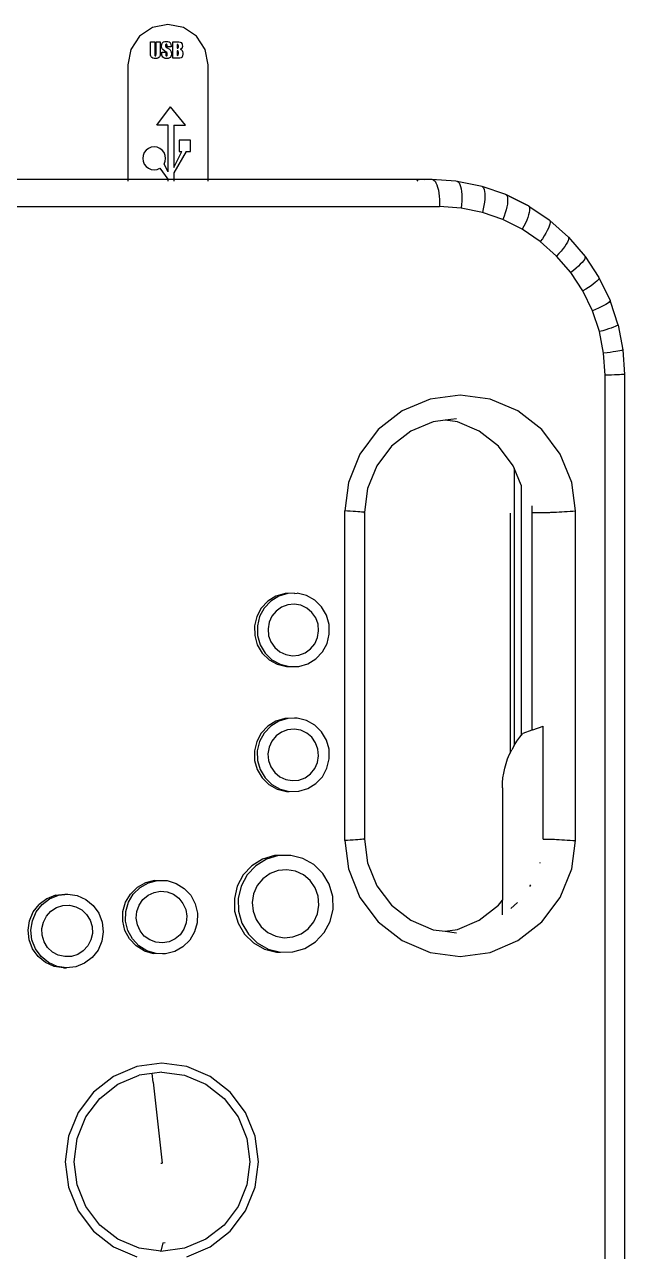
# Model space of a CAD drawing. Extents: x 2733443 to 3206532, y -1516114 to -1264405.
# Drawn here: x 2991522.4 to 2991668.1, y -1490344.7 to -1490046.7 of the extents above; entities that cross this region are included whole.
import ezdxf

# ---------------------------------------------------------------- set-up
doc = ezdxf.new("R2010")
doc.units = 0
doc.header["$MEASUREMENT"] = 0
doc.linetypes.add('1', pattern=[0, 0, 0])
doc.layers.get('0').update_dxf_attribs({"color": 250, "linetype": '1'})
doc.layers.add('furniture', color=33, linetype='Continuous')

# ---------------------------------------------------------------- blocks, each defined once
blk = doc.blocks.new('EQUIPMENT')
at = {"layer": 'furniture'}
for p, q in [((-40035.91, 12116.71), (-40039.65, 12115.96)), ((-40032.18, 12115.96), (-40035.91, 12116.71)), ((-40042.82, 12113.85), (-40044.94, 12110.68)), ((-40039.65, 12115.96), (-40042.82, 12113.85)), ((-40029.01, 12113.85), (-40032.18, 12115.96)), ((-40026.89, 12110.68), (-40029.01, 12113.85)), ((-40044.94, 12110.68), (-40045.68, 12106.94)), ((-40040.16, 12110.16), (-40040.16, 12112.53)), ((-40040.16, 12112.53), (-40039.12, 12112.53)), ((-40040.14, 12109.27), (-40040.16, 12110.16)), ((-40039.12, 12112.53), (-40039.12, 12109.53)), ((-40038.82, 12109.58), (-40038.82, 12112.53)), ((-40038.82, 12112.53), (-40037.78, 12112.53)), ((-40037.78, 12112.53), (-40037.78, 12109.85)), ((-40037.47, 12111.49), (-40037.44, 12111.88)), ((-40037.45, 12111.2), (-40037.47, 12111.49)), ((-40037.38, 12110.96), (-40037.45, 12111.2)), ((-40037.44, 12111.88), (-40037.35, 12112.16)), ((-40037.29, 12110.78), (-40037.38, 12110.96)), ((-40037.35, 12112.16), (-40037.2, 12112.35)), ((-40037.18, 12110.64), (-40037.29, 12110.78)), ((-40037.2, 12112.35), (-40036.97, 12112.49)), ((-40036.66, 12110.27), (-40037.18, 12110.64)), ((-40036.97, 12112.49), (-40036.68, 12112.58)), ((-40036.68, 12112.58), (-40036.34, 12112.61)), ((-40036.17, 12109.9), (-40036.66, 12110.27)), ((-40036.48, 12111.76), (-40036.49, 12111.62)), ((-40036.49, 12111.62), (-40036.48, 12111.45)), ((-40036.45, 12111.86), (-40036.48, 12111.76)), ((-40036.48, 12111.45), (-40036.44, 12111.32)), ((-40036.39, 12111.91), (-40036.45, 12111.86)), ((-40036.44, 12111.32), (-40036.34, 12111.21)), ((-40036.3, 12111.93), (-40036.39, 12111.91)), ((-40036.34, 12112.61), (-40035.96, 12112.58)), ((-40036.34, 12111.21), (-40036.15, 12111.08)), ((-40036.23, 12111.92), (-40036.3, 12111.93)), ((-40036.18, 12111.88), (-40036.23, 12111.92)), ((-40036.14, 12111.61), (-40036.18, 12111.88)), ((-40036.15, 12111.08), (-40035.58, 12110.7)), ((-40036.14, 12111.32), (-40036.14, 12111.61)), ((-40035.18, 12111.32), (-40036.14, 12111.32)), ((-40035.96, 12112.58), (-40035.65, 12112.48)), ((-40035.65, 12112.48), (-40035.41, 12112.33)), ((-40035.58, 12110.7), (-40035.39, 12110.54)), ((-40035.41, 12112.33), (-40035.27, 12112.15)), ((-40035.39, 12110.54), (-40035.27, 12110.4)), ((-40035.27, 12112.15), (-40035.2, 12111.88)), ((-40035.27, 12110.4), (-40035.19, 12110.25)), ((-40035.2, 12111.88), (-40035.18, 12111.47)), ((-40035.19, 12110.25), (-40035.14, 12110.06)), ((-40035.18, 12111.47), (-40035.18, 12111.32)), ((-40034.76, 12112.53), (-40033.73, 12112.53)), ((-40034.76, 12108.53), (-40034.76, 12112.53)), ((-40033.73, 12112.53), (-40033.29, 12112.51)), ((-40033.72, 12111.84), (-40033.72, 12110.95)), ((-40033.51, 12111.82), (-40033.72, 12111.84)), ((-40033.72, 12110.95), (-40033.62, 12110.95)), ((-40033.72, 12110.33), (-40033.72, 12109.21)), ((-40033.54, 12110.31), (-40033.72, 12110.33)), ((-40033.62, 12110.95), (-40033.49, 12110.97)), ((-40033.44, 12110.27), (-40033.54, 12110.31)), ((-40033.42, 12111.72), (-40033.51, 12111.82)), ((-40033.49, 12110.97), (-40033.43, 12111.03)), ((-40033.4, 12110.16), (-40033.44, 12110.27)), ((-40033.43, 12111.03), (-40033.39, 12111.18)), ((-40033.38, 12111.46), (-40033.42, 12111.72)), ((-40033.38, 12109.96), (-40033.4, 12110.16)), ((-40033.39, 12111.18), (-40033.38, 12111.46)), ((-40033.29, 12112.51), (-40032.98, 12112.45)), ((-40032.98, 12112.45), (-40032.75, 12112.33)), ((-40032.69, 12110.78), (-40032.96, 12110.69)), ((-40032.96, 12110.69), (-40032.66, 12110.58)), ((-40032.75, 12112.33), (-40032.57, 12112.14)), ((-40032.53, 12110.9), (-40032.69, 12110.78)), ((-40032.66, 12110.58), (-40032.47, 12110.42)), ((-40032.57, 12112.14), (-40032.5, 12112.01)), ((-40032.44, 12111.09), (-40032.53, 12110.9)), ((-40032.5, 12112.01), (-40032.46, 12111.83)), ((-40032.47, 12110.42), (-40032.37, 12110.18)), ((-40032.46, 12111.83), (-40032.42, 12111.39)), ((-40032.42, 12111.39), (-40032.44, 12111.09)), ((-40032.37, 12110.18), (-40032.34, 12109.84)), ((-40026.15, 12106.94), (-40026.89, 12110.68)), ((-40040.09, 12109.06), (-40040.14, 12109.27)), ((-40039.98, 12108.87), (-40040.09, 12109.06)), ((-40039.81, 12108.7), (-40039.98, 12108.87)), ((-40039.57, 12108.56), (-40039.81, 12108.7)), ((-40039.27, 12108.47), (-40039.57, 12108.56)), ((-40038.93, 12108.44), (-40039.27, 12108.47)), ((-40039.12, 12109.53), (-40039.09, 12109.19)), ((-40039.09, 12109.19), (-40039.05, 12109.14)), ((-40039.05, 12109.14), (-40038.98, 12109.12)), ((-40038.98, 12109.12), (-40038.9, 12109.14)), ((-40038.63, 12108.47), (-40038.93, 12108.44)), ((-40038.9, 12109.14), (-40038.85, 12109.2)), ((-40038.85, 12109.2), (-40038.82, 12109.58)), ((-40038.37, 12108.54), (-40038.63, 12108.47)), ((-40038.16, 12108.67), (-40038.37, 12108.54)), ((-40037.99, 12108.84), (-40038.16, 12108.67)), ((-40037.87, 12109.03), (-40037.99, 12108.84)), ((-40037.81, 12109.21), (-40037.87, 12109.03)), ((-40037.78, 12109.85), (-40037.81, 12109.21)), ((-40037.43, 12109.7), (-40037.43, 12109.96)), ((-40037.43, 12109.96), (-40036.47, 12109.96)), ((-40037.41, 12109.3), (-40037.43, 12109.7)), ((-40037.34, 12109), (-40037.41, 12109.3)), ((-40037.2, 12108.78), (-40037.34, 12109)), ((-40036.96, 12108.6), (-40037.2, 12108.78)), ((-40036.63, 12108.48), (-40036.96, 12108.6)), ((-40036.24, 12108.44), (-40036.63, 12108.48)), ((-40036.47, 12109.96), (-40036.47, 12109.47)), ((-40036.47, 12109.47), (-40036.46, 12109.29)), ((-40036.46, 12109.29), (-40036.43, 12109.18)), ((-40036.43, 12109.18), (-40036.37, 12109.13)), ((-40036.37, 12109.13), (-40036.28, 12109.12)), ((-40036.28, 12109.12), (-40036.19, 12109.14)), ((-40035.89, 12108.48), (-40036.24, 12108.44)), ((-40036.19, 12109.14), (-40036.13, 12109.2)), ((-40036.1, 12109.73), (-40036.17, 12109.9)), ((-40036.13, 12109.2), (-40036.09, 12109.3)), ((-40036.08, 12109.44), (-40036.1, 12109.73)), ((-40036.09, 12109.3), (-40036.08, 12109.44)), ((-40035.58, 12108.58), (-40035.89, 12108.48)), ((-40035.34, 12108.73), (-40035.58, 12108.58)), ((-40035.19, 12108.92), (-40035.34, 12108.73)), ((-40035.12, 12109.18), (-40035.19, 12108.92)), ((-40035.14, 12110.06), (-40035.09, 12109.55)), ((-40035.09, 12109.55), (-40035.12, 12109.18)), ((-40033.56, 12108.53), (-40034.76, 12108.53)), ((-40033.72, 12109.21), (-40033.54, 12109.23)), ((-40033.04, 12108.54), (-40033.56, 12108.53)), ((-40033.54, 12109.23), (-40033.44, 12109.28)), ((-40033.44, 12109.28), (-40033.4, 12109.39)), ((-40033.4, 12109.39), (-40033.38, 12109.58)), ((-40033.38, 12109.58), (-40033.38, 12109.96)), ((-40032.73, 12108.6), (-40033.04, 12108.54)), ((-40032.56, 12108.7), (-40032.73, 12108.6)), ((-40032.44, 12108.86), (-40032.56, 12108.7)), ((-40032.37, 12109.11), (-40032.44, 12108.86)), ((-40032.34, 12109.47), (-40032.37, 12109.11)), ((-40032.34, 12109.84), (-40032.34, 12109.47)), ((-40045.68, 12106.94), (-40045.68, 12079.15)), ((-40026.15, 12079.15), (-40026.15, 12106.94)), ((-40038.64, 12092.23), (-40035.33, 12096.69)), ((-40031.7, 12092.23), (-40035.33, 12096.69)), ((-40035.86, 12092.23), (-40038.64, 12092.23)), ((-40035.86, 12080.93), (-40035.86, 12092.23)), ((-40034.47, 12092.23), (-40031.7, 12092.23)), ((-40034.47, 12092.23), (-40034.47, 12081.96)), ((-40040.66, 12086.62), (-40041.23, 12086.18)), ((-40039.99, 12086.9), (-40040.66, 12086.62)), ((-40039.27, 12086.99), (-40039.99, 12086.9)), ((-40038.55, 12086.9), (-40039.27, 12086.99)), ((-40037.88, 12086.62), (-40038.55, 12086.9)), ((-40037.31, 12086.18), (-40037.88, 12086.62)), ((-40030.42, 12088.62), (-40033.2, 12088.62)), ((-40033.2, 12088.62), (-40033.2, 12085.84)), ((-40030.42, 12085.84), (-40030.42, 12088.62)), ((-40041.95, 12084.93), (-40042.04, 12084.21)), ((-40042.04, 12084.21), (-40041.95, 12083.5)), ((-40041.67, 12085.6), (-40041.95, 12084.93)), ((-40041.95, 12083.5), (-40041.67, 12082.83)), ((-40041.23, 12086.18), (-40041.67, 12085.6)), ((-40036.86, 12085.6), (-40037.31, 12086.18)), ((-40036.59, 12084.93), (-40036.86, 12085.6)), ((-40036.86, 12082.83), (-40036.59, 12083.5)), ((-40036.49, 12084.21), (-40036.59, 12084.93)), ((-40036.59, 12083.5), (-40036.49, 12084.21)), ((-40031.5, 12085.84), (-40034.47, 12080.69)), ((-40034.47, 12081.96), (-40032.57, 12085.84)), ((-40033.2, 12085.84), (-40032.57, 12085.84)), ((-40031.5, 12085.84), (-40030.42, 12085.84)), ((-40041.67, 12082.83), (-40041.23, 12082.25)), ((-40041.23, 12082.25), (-40040.66, 12081.81)), ((-40040.66, 12081.81), (-40039.99, 12081.53)), ((-40039.99, 12081.53), (-40039.27, 12081.44)), ((-40039.27, 12081.44), (-40038.55, 12081.53)), ((-40038.55, 12081.53), (-40037.88, 12081.81)), ((-40037.88, 12081.81), (-40035.91, 12079.17)), ((-40035.86, 12080.93), (-40036.86, 12082.83)), ((-40034.47, 12080.69), (-40034.47, 12079.17)), ((-40150.45, 12079.17), (-40066.1, 12079.15)), ((-40066.1, 12079.15), (-40063.46, 12079.17)), ((-40063.46, 12079.17), (-40045.68, 12079.15)), ((-40045.68, 12079.15), (-40035.91, 12079.17)), ((-40045.68, 12079.15), (-40045.68, 12079.1)), ((-40045.68, 12078.92), (-40045.68, 12078.63)), ((-40035.91, 12079.17), (-40035.86, 12079.1)), ((-40035.91, 12079.17), (-40034.47, 12079.17)), ((-40035.86, 12078.63), (-40035.86, 12078.92)), ((-40034.47, 12079.17), (-40034.47, 12079.1)), ((-40034.47, 12079.17), (-40026.15, 12079.15)), ((-40034.47, 12078.92), (-40034.47, 12078.63)), ((-40026.15, 12079.15), (-39974.52, 12079.15)), ((-40026.15, 12079.1), (-40026.15, 12079.15)), ((-40026.15, 12078.63), (-40026.15, 12078.92)), ((-39975.45, 12078.63), (-39975.21, 12078.87)), ((-39975.21, 12078.87), (-39975.13, 12078.92)), ((-39974.77, 12079.1), (-39974.52, 12079.15)), ((-39974.52, 12079.15), (-39971.88, 12079.17)), ((-39974.52, 12079.15), (-39973.72, 12079.1)), ((-39971.88, 12079.17), (-39971.6, 12079.1)), ((-39971.88, 12079.17), (-39965.99, 12078.77)), ((-39971.6, 12079.1), (-39971.33, 12078.92)), ((-39971.33, 12078.92), (-39971.08, 12078.63)), ((-39971.08, 12078.63), (-39970.84, 12078.24)), ((-39970.84, 12078.24), (-39970.63, 12077.75)), ((-39970.63, 12077.75), (-39970.44, 12077.17)), ((-39965.99, 12078.77), (-39965.72, 12078.7)), ((-39965.72, 12078.7), (-39965.47, 12078.52)), ((-39965.72, 12078.7), (-39960, 12077.56)), ((-39965.47, 12078.52), (-39965.24, 12078.24)), ((-39965.24, 12078.24), (-39965.04, 12077.85)), ((-39965.04, 12077.85), (-39964.88, 12077.36)), ((-39964.88, 12077.36), (-39964.74, 12076.79)), ((-39960, 12077.56), (-39959.73, 12077.49)), ((-39959.73, 12077.49), (-39959.51, 12077.31)), ((-39959.73, 12077.49), (-39953.95, 12075.49)), ((-39970.44, 12077.17), (-39970.27, 12076.52)), ((-39970.27, 12076.52), (-39970.14, 12075.79)), ((-39970.14, 12075.79), (-39970.05, 12075.02)), ((-39970.05, 12075.02), (-39969.98, 12074.2)), ((-39964.74, 12076.79), (-39964.64, 12076.14)), ((-39964.64, 12076.14), (-39964.58, 12075.42)), ((-39964.58, 12075.42), (-39964.56, 12074.65)), ((-39964.56, 12074.65), (-39964.57, 12073.83)), ((-39959.51, 12077.31), (-39959.32, 12077.04)), ((-39959.32, 12077.04), (-39959.17, 12076.66)), ((-39959.17, 12076.66), (-39959.06, 12076.18)), ((-39959.06, 12076.18), (-39959, 12075.63)), ((-39958.98, 12074.99), (-39959.01, 12074.29)), ((-39959, 12075.63), (-39958.98, 12074.99)), ((-39953.95, 12075.49), (-39953.75, 12075.32)), ((-39953.95, 12075.49), (-39948.48, 12072.74)), ((-39953.75, 12075.32), (-39953.59, 12075.05)), ((-39953.75, 12075.32), (-39948.72, 12072.8)), ((-39953.59, 12075.05), (-39953.49, 12074.69)), ((-39953.49, 12074.69), (-39953.44, 12074.24)), ((-40287.29, 12072.48), (-39969.96, 12072.48)), ((-39969.98, 12074.2), (-39969.96, 12073.35)), ((-39969.96, 12073.35), (-39969.96, 12072.48)), ((-39964.72, 12072.13), (-39969.96, 12072.48)), ((-39964.63, 12072.99), (-39964.72, 12072.13)), ((-39959.57, 12071.09), (-39964.72, 12072.13)), ((-39964.57, 12073.83), (-39964.63, 12072.99)), ((-39959.37, 12071.92), (-39959.57, 12071.09)), ((-39959.21, 12072.75), (-39959.37, 12071.92)), ((-39959.09, 12073.54), (-39959.21, 12072.75)), ((-39959.01, 12074.29), (-39959.09, 12073.54)), ((-39953.8, 12071.71), (-39954.02, 12070.95)), ((-39953.63, 12072.43), (-39953.8, 12071.71)), ((-39953.51, 12073.1), (-39953.63, 12072.43)), ((-39953.45, 12073.71), (-39953.51, 12073.1)), ((-39953.44, 12074.24), (-39953.45, 12073.71)), ((-39948.72, 12072.8), (-39948.48, 12072.74)), ((-39948.48, 12072.74), (-39948.29, 12072.58)), ((-39948.29, 12072.58), (-39948.17, 12072.33)), ((-39948.29, 12072.58), (-39943.4, 12069.28)), ((-39948.12, 12071.56), (-39948.2, 12071.06)), ((-39948.17, 12072.33), (-39948.12, 12071.99)), ((-39948.12, 12071.99), (-39948.12, 12071.56)), ((-39954.59, 12069.36), (-39959.57, 12071.09)), ((-39954.29, 12070.16), (-39954.59, 12069.36)), ((-39949.88, 12066.99), (-39954.59, 12069.36)), ((-39954.02, 12070.95), (-39954.29, 12070.16)), ((-39949.11, 12068.48), (-39949.48, 12067.74)), ((-39948.8, 12069.19), (-39949.11, 12068.48)), ((-39948.54, 12069.87), (-39948.8, 12069.19)), ((-39948.34, 12070.5), (-39948.54, 12069.87)), ((-39948.2, 12071.06), (-39948.34, 12070.5)), ((-39943.4, 12069.28), (-39943.24, 12069.13)), ((-39943.24, 12069.13), (-39943.15, 12068.9)), ((-39943.24, 12069.13), (-39938.67, 12065.04)), ((-39943.13, 12068.59), (-39943.19, 12068.2)), ((-39943.15, 12068.9), (-39943.13, 12068.59)), ((-39949.48, 12067.74), (-39949.88, 12066.99)), ((-39945.51, 12064.02), (-39949.88, 12066.99)), ((-39944.16, 12066.03), (-39944.56, 12065.38)), ((-39943.82, 12066.65), (-39944.16, 12066.03)), ((-39943.54, 12067.23), (-39943.82, 12066.65)), ((-39943.33, 12067.75), (-39943.54, 12067.23)), ((-39943.19, 12068.2), (-39943.33, 12067.75)), ((-39945.01, 12064.7), (-39945.51, 12064.02)), ((-39941.56, 12060.48), (-39945.51, 12064.02)), ((-39944.56, 12065.38), (-39945.01, 12064.7)), ((-39939.55, 12062.83), (-39939.96, 12062.28)), ((-39939.2, 12063.34), (-39939.55, 12062.83)), ((-39938.93, 12063.81), (-39939.2, 12063.34)), ((-39938.73, 12064.22), (-39938.93, 12063.81)), ((-39938.63, 12064.56), (-39938.73, 12064.22)), ((-39938.67, 12065.04), (-39938.6, 12064.84)), ((-39938.67, 12065.04), (-39934.66, 12060.38)), ((-39938.6, 12064.84), (-39938.63, 12064.56)), ((-39940.98, 12061.1), (-39941.56, 12060.48)), ((-39938.1, 12056.46), (-39941.56, 12060.48)), ((-39940.44, 12061.7), (-39940.98, 12061.1)), ((-39939.96, 12062.28), (-39940.44, 12061.7)), ((-39934.82, 12059.67), (-39935.06, 12059.32)), ((-39934.67, 12059.97), (-39934.82, 12059.67)), ((-39934.62, 12060.21), (-39934.67, 12059.97)), ((-39934.66, 12060.38), (-39934.62, 12060.21)), ((-39934.66, 12060.38), (-39931.28, 12055.23)), ((-39937.44, 12056.98), (-39938.1, 12056.46)), ((-39936.84, 12057.5), (-39937.44, 12056.98)), ((-39936.28, 12058), (-39936.84, 12057.5)), ((-39935.8, 12058.48), (-39936.28, 12058)), ((-39935.39, 12058.92), (-39935.8, 12058.48)), ((-39935.06, 12059.32), (-39935.39, 12058.92)), ((-39935.18, 12052), (-39938.1, 12056.46)), ((-39932.65, 12053.66), (-39933.18, 12053.27)), ((-39932.18, 12054.02), (-39932.65, 12053.66)), ((-39931.81, 12054.35), (-39932.18, 12054.02)), ((-39931.53, 12054.64), (-39931.81, 12054.35)), ((-39931.34, 12054.88), (-39931.53, 12054.64)), ((-39931.26, 12055.08), (-39931.34, 12054.88)), ((-39931.28, 12055.23), (-39931.26, 12055.08)), ((-39931.28, 12055.23), (-39928.59, 12049.66)), ((-39934.46, 12052.43), (-39935.18, 12052)), ((-39932.86, 12047.2), (-39935.18, 12052)), ((-39933.79, 12052.86), (-39934.46, 12052.43)), ((-39933.18, 12053.27), (-39933.79, 12052.86)), ((-39931.37, 12047.85), (-39932.09, 12047.53)), ((-39930.72, 12048.17), (-39931.37, 12047.85)), ((-39930.13, 12048.47), (-39930.72, 12048.17)), ((-39929.63, 12048.74), (-39930.13, 12048.47)), ((-39929.22, 12048.99), (-39929.63, 12048.74)), ((-39928.91, 12049.22), (-39929.22, 12048.99)), ((-39928.69, 12049.4), (-39928.91, 12049.22)), ((-39928.59, 12049.55), (-39928.69, 12049.4)), ((-39928.66, 12049.71), (-39928.59, 12049.66)), ((-39928.59, 12049.66), (-39928.59, 12049.55)), ((-39928.59, 12049.55), (-39926.68, 12043.81)), ((-39932.09, 12047.53), (-39932.86, 12047.2)), ((-39931.17, 12042.12), (-39932.86, 12047.2)), ((-39930.37, 12042.35), (-39931.17, 12042.12)), ((-39930.14, 12036.87), (-39931.17, 12042.12)), ((-39929.61, 12042.57), (-39930.37, 12042.35)), ((-39928.92, 12042.78), (-39929.61, 12042.57)), ((-39928.31, 12042.98), (-39928.92, 12042.78)), ((-39927.78, 12043.17), (-39928.31, 12042.98)), ((-39927.34, 12043.34), (-39927.78, 12043.17)), ((-39927, 12043.49), (-39927.34, 12043.34)), ((-39926.77, 12043.61), (-39927, 12043.49)), ((-39926.64, 12043.72), (-39926.77, 12043.61)), ((-39926.68, 12043.81), (-39926.63, 12043.79)), ((-39926.63, 12043.79), (-39926.64, 12043.72)), ((-39926.64, 12043.72), (-39925.45, 12037.71)), ((-39929.32, 12036.98), (-39930.14, 12036.87)), ((-39929.8, 12031.52), (-39930.14, 12036.87)), ((-39928.55, 12037.09), (-39929.32, 12036.98)), ((-39927.83, 12037.2), (-39928.55, 12037.09)), ((-39927.2, 12037.3), (-39927.83, 12037.2)), ((-39926.65, 12037.39), (-39927.2, 12037.3)), ((-39926.19, 12037.48), (-39926.65, 12037.39)), ((-39925.84, 12037.56), (-39926.19, 12037.48)), ((-39925.6, 12037.62), (-39925.84, 12037.56)), ((-39925.47, 12037.67), (-39925.6, 12037.62)), ((-39925.45, 12037.71), (-39925.47, 12037.67)), ((-39925.47, 12037.67), (-39925.08, 12031.72)), ((-39928.97, 12031.55), (-39929.8, 12031.52)), ((-39929.8, 11667.79), (-39929.8, 12031.52)), ((-39928.19, 12031.58), (-39928.97, 12031.55)), ((-39927.48, 12031.6), (-39928.19, 12031.58)), ((-39926.83, 12031.63), (-39927.48, 12031.6)), ((-39926.28, 12031.65), (-39926.83, 12031.63)), ((-39925.82, 12031.67), (-39926.28, 12031.65)), ((-39925.46, 12031.69), (-39925.82, 12031.67)), ((-39925.22, 12031.71), (-39925.46, 12031.69)), ((-39925.08, 12031.72), (-39925.22, 12031.71)), ((-39925.08, 12031.72), (-39925.08, 11667.59)), ((-39964.99, 12026.71), (-39972.26, 12025.73)), ((-39957.72, 12025.73), (-39964.99, 12026.71)), ((-39972.26, 12025.73), (-39979.03, 12022.87)), ((-39950.94, 12022.87), (-39957.72, 12025.73)), ((-39979.03, 12022.87), (-39984.85, 12018.32)), ((-39965.9, 12020.96), (-39968.64, 12020.59)), ((-39965.84, 12020.96), (-39965.9, 12020.96)), ((-39945.12, 12018.32), (-39950.94, 12022.87)), ((-39984.85, 12018.32), (-39989.32, 12012.38)), ((-39976.96, 12017.94), (-39981.62, 12014.29)), ((-39971.53, 12020.23), (-39976.96, 12017.94)), ((-39968.64, 12020.59), (-39971.53, 12020.23)), ((-39965.63, 12020.18), (-39968.64, 12020.59)), ((-39965.58, 12020.18), (-39965.63, 12020.18)), ((-39960.33, 12017.94), (-39965.58, 12020.18)), ((-39955.66, 12014.29), (-39960.33, 12017.94)), ((-39940.66, 12012.38), (-39945.12, 12018.32)), ((-39989.32, 12012.38), (-39992.12, 12005.47)), ((-39981.62, 12014.29), (-39985.2, 12009.54)), ((-39952.09, 12009.53), (-39955.66, 12014.29)), ((-39937.85, 12005.47), (-39940.66, 12012.38)), ((-39985.2, 12009.54), (-39987.45, 12004)), ((-39951.84, 12008.93), (-39952.09, 12009.53)), ((-39951.84, 12008.93), (-39951.87, 11941.62)), ((-39950.19, 12004.84), (-39951.84, 12008.93)), ((-39992.12, 12005.47), (-39993.01, 11998.6)), ((-39987.45, 12004), (-39988.22, 11998.24)), ((-39950.19, 12004.84), (-39950.19, 11944)), ((-39936.96, 11998.6), (-39937.85, 12005.47)), ((-39992.32, 11998.55), (-39993.01, 11998.6)), ((-39993.01, 11918.5), (-39993.01, 11998.6)), ((-39991.64, 11998.51), (-39992.32, 11998.55)), ((-39990.98, 11998.46), (-39991.64, 11998.51)), ((-39990.37, 11998.42), (-39990.98, 11998.46)), ((-39989.81, 11998.38), (-39990.37, 11998.42)), ((-39989.31, 11998.34), (-39989.81, 11998.38)), ((-39988.9, 11998.3), (-39989.31, 11998.34)), ((-39988.57, 11998.28), (-39988.9, 11998.3)), ((-39988.34, 11998.25), (-39988.57, 11998.28)), ((-39988.28, 11998.22), (-39988.34, 11998.25)), ((-39988.34, 11998.22), (-39988.28, 11998.22)), ((-39988.28, 11998.22), (-39988.22, 11998.24)), ((-39988.22, 11998.24), (-39988.19, 11986.33)), ((-39952.85, 11998.06), (-39952.85, 11939.75)), ((-39947.57, 11999.83), (-39947.57, 11945.29)), ((-39947.29, 11998.22), (-39943.4, 11998.22)), ((-39943.4, 11998.22), (-39943.22, 11998.23)), ((-39943.22, 11998.23), (-39942.93, 11998.24)), ((-39942.93, 11998.24), (-39942.55, 11998.25)), ((-39942.55, 11998.25), (-39942.09, 11998.28)), ((-39942.09, 11998.28), (-39941.56, 11998.3)), ((-39941.56, 11998.3), (-39940.96, 11998.34)), ((-39940.96, 11998.34), (-39940.32, 11998.38)), ((-39940.32, 11998.38), (-39939.65, 11998.42)), ((-39939.65, 11998.42), (-39938.96, 11998.46)), ((-39938.96, 11998.46), (-39938.27, 11998.51)), ((-39938.27, 11998.51), (-39937.6, 11998.55)), ((-39937.6, 11998.55), (-39936.96, 11998.6)), ((-39936.96, 11918.5), (-39936.96, 11998.6)), ((-39988.19, 11986.33), (-39988.22, 11918.86)), ((-40011.67, 11976.66), (-40013.25, 11974.97)), ((-40010.96, 11976.66), (-40012.55, 11974.97)), ((-40009.7, 11977.87), (-40011.67, 11976.66)), ((-40009, 11977.87), (-40010.96, 11976.66)), ((-40007.5, 11978.52), (-40009.7, 11977.87)), ((-40006.8, 11978.52), (-40009, 11977.87)), ((-40006.8, 11978.52), (-40007.5, 11978.52)), ((-40005.21, 11978.57), (-40006.8, 11978.52)), ((-40005.16, 11978.56), (-40005.21, 11978.57)), ((-40005.16, 11978.56), (-40004.51, 11978.57)), ((-40002.28, 11978.01), (-40004.51, 11978.57)), ((-40000.28, 11976.88), (-40002.28, 11978.01)), ((-39998.62, 11975.27), (-40000.28, 11976.88)), ((-40013.25, 11974.97), (-40014.36, 11972.92)), ((-40012.55, 11974.97), (-40013.66, 11972.92)), ((-40009.65, 11974.27), (-40010.68, 11973.01)), ((-40008.34, 11975.21), (-40009.65, 11974.27)), ((-40006.84, 11975.78), (-40008.34, 11975.21)), ((-40005.24, 11975.93), (-40006.84, 11975.78)), ((-40003.66, 11975.66), (-40005.24, 11975.93)), ((-40002.2, 11974.97), (-40003.66, 11975.66)), ((-40000.97, 11973.93), (-40002.2, 11974.97)), ((-40000.04, 11972.59), (-40000.97, 11973.93)), ((-39997.43, 11973.27), (-39998.62, 11975.27)), ((-39996.8, 11971.02), (-39997.43, 11973.27)), ((-40014.36, 11972.92), (-40014.91, 11970.65)), ((-40014.91, 11970.65), (-40014.86, 11968.32)), ((-40013.66, 11972.92), (-40014.2, 11970.65)), ((-40014.2, 11970.65), (-40014.16, 11968.32)), ((-40011.35, 11971.52), (-40011.62, 11969.91)), ((-40010.68, 11973.01), (-40011.35, 11971.52)), ((-39999.48, 11971.06), (-40000.04, 11972.59)), ((-39999.33, 11969.43), (-39999.48, 11971.06)), ((-39996.75, 11968.68), (-39996.8, 11971.02)), ((-40014.86, 11968.32), (-40014.22, 11966.07)), ((-40014.16, 11968.32), (-40013.52, 11966.07)), ((-40011.62, 11969.91), (-40011.47, 11968.28)), ((-40011.47, 11968.28), (-40010.91, 11966.75)), ((-40000.27, 11966.33), (-39999.6, 11967.82)), ((-39999.6, 11967.82), (-39999.33, 11969.43)), ((-39997.3, 11966.41), (-39996.75, 11968.68)), ((-40014.22, 11966.07), (-40013.03, 11964.07)), ((-40013.52, 11966.07), (-40012.33, 11964.07)), ((-40010.91, 11966.75), (-40009.98, 11965.41)), ((-40009.98, 11965.41), (-40008.75, 11964.36)), ((-40008.75, 11964.36), (-40007.29, 11963.68)), ((-40004.11, 11963.56), (-40002.61, 11964.13)), ((-40002.61, 11964.13), (-40001.3, 11965.07)), ((-40001.3, 11965.07), (-40000.27, 11966.33)), ((-39999.99, 11962.68), (-39998.4, 11964.37)), ((-39998.4, 11964.37), (-39997.3, 11966.41)), ((-40013.03, 11964.07), (-40011.38, 11962.45)), ((-40012.33, 11964.07), (-40010.68, 11962.45)), ((-40011.38, 11962.45), (-40009.37, 11961.33)), ((-40010.68, 11962.45), (-40008.67, 11961.33)), ((-40009.37, 11961.33), (-40007.14, 11960.77)), ((-40008.67, 11961.33), (-40006.44, 11960.77)), ((-40007.29, 11963.68), (-40005.71, 11963.41)), ((-40005.71, 11963.41), (-40004.11, 11963.56)), ((-40004.15, 11960.82), (-40001.95, 11961.47)), ((-40001.95, 11961.47), (-39999.99, 11962.68)), ((-40007.14, 11960.77), (-40006.44, 11960.77)), ((-40006.44, 11960.77), (-40004.15, 11960.82)), ((-40011.68, 11946.32), (-40013.27, 11944.64)), ((-40010.98, 11946.32), (-40012.57, 11944.64)), ((-40009.72, 11947.53), (-40011.68, 11946.32)), ((-40009.02, 11947.53), (-40010.98, 11946.32)), ((-40007.52, 11948.18), (-40009.72, 11947.53)), ((-40006.82, 11948.18), (-40009.02, 11947.53)), ((-40006.82, 11948.18), (-40007.52, 11948.18)), ((-40005.23, 11948.23), (-40006.82, 11948.18)), ((-40005.18, 11948.22), (-40005.23, 11948.23)), ((-40004.53, 11948.23), (-40005.18, 11948.22)), ((-40002.3, 11947.67), (-40004.53, 11948.23)), ((-40000.29, 11946.55), (-40002.3, 11947.67)), ((-39998.64, 11944.93), (-40000.29, 11946.55)), ((-39947.29, 11945.39), (-39944.78, 11946.27)), ((-39944.78, 11918.88), (-39944.78, 11946.27)), ((-40013.27, 11944.64), (-40014.38, 11942.59)), ((-40012.57, 11944.64), (-40013.67, 11942.59)), ((-40009.67, 11943.93), (-40010.7, 11942.67)), ((-40008.36, 11944.88), (-40009.67, 11943.93)), ((-40006.86, 11945.44), (-40008.36, 11944.88)), ((-40005.26, 11945.6), (-40006.86, 11945.44)), ((-40003.68, 11945.32), (-40005.26, 11945.6)), ((-40002.22, 11944.64), (-40003.68, 11945.32)), ((-40000.98, 11943.59), (-40002.22, 11944.64)), ((-40000.06, 11942.26), (-40000.98, 11943.59)), ((-39997.45, 11942.93), (-39998.64, 11944.93)), ((-39951.22, 11942.63), (-39950.51, 11943.6)), ((-39950.51, 11943.6), (-39950.19, 11944)), ((-39950.19, 11944), (-39949.75, 11944.53)), ((-39947.57, 11945.29), (-39949.75, 11944.53)), ((-39947.29, 11945.39), (-39947.57, 11945.29)), ((-40014.38, 11942.59), (-40014.92, 11940.32)), ((-40014.92, 11940.32), (-40014.88, 11937.98)), ((-40013.67, 11942.59), (-40014.22, 11940.32)), ((-40014.22, 11940.32), (-40014.17, 11937.98)), ((-40011.37, 11941.18), (-40011.64, 11939.57)), ((-40010.7, 11942.67), (-40011.37, 11941.18)), ((-39999.5, 11940.72), (-40000.06, 11942.26)), ((-39999.35, 11939.09), (-39999.5, 11940.72)), ((-39996.81, 11940.68), (-39997.45, 11942.93)), ((-39996.77, 11938.35), (-39996.81, 11940.68)), ((-39952.98, 11939.5), (-39952.46, 11940.58)), ((-39951.87, 11941.62), (-39952.46, 11940.58)), ((-39951.87, 11941.62), (-39951.22, 11942.63)), ((-40014.88, 11937.98), (-40014.24, 11935.74)), ((-40014.17, 11937.98), (-40013.53, 11935.74)), ((-40011.64, 11939.57), (-40011.49, 11937.94)), ((-40011.49, 11937.94), (-40010.93, 11936.41)), ((-40000.29, 11935.99), (-39999.62, 11937.48)), ((-39999.62, 11937.48), (-39999.35, 11939.09)), ((-39997.31, 11936.08), (-39996.77, 11938.35)), ((-39953.83, 11937.25), (-39953.44, 11938.39)), ((-39953.44, 11938.39), (-39952.98, 11939.5)), ((-40014.24, 11935.74), (-40013.05, 11933.74)), ((-40013.53, 11935.74), (-40012.35, 11933.74)), ((-40010.93, 11936.41), (-40010, 11935.07)), ((-40010, 11935.07), (-40008.77, 11934.03)), ((-40002.63, 11933.79), (-40001.32, 11934.73)), ((-40001.32, 11934.73), (-40000.29, 11935.99)), ((-39998.42, 11934.03), (-39997.31, 11936.08)), ((-39954.58, 11933.73), (-39954.4, 11934.92)), ((-39954.4, 11934.92), (-39954.15, 11936.09)), ((-39954.15, 11936.09), (-39953.83, 11937.25)), ((-40013.05, 11933.74), (-40011.4, 11932.12)), ((-40012.35, 11933.74), (-40010.69, 11932.12)), ((-40011.4, 11932.12), (-40009.39, 11930.99)), ((-40010.69, 11932.12), (-40008.69, 11930.99)), ((-40008.77, 11934.03), (-40007.31, 11933.34)), ((-40007.31, 11933.34), (-40005.73, 11933.07)), ((-40005.73, 11933.07), (-40004.13, 11933.22)), ((-40004.13, 11933.22), (-40002.63, 11933.79)), ((-40001.97, 11931.13), (-40000.01, 11932.34)), ((-40000.01, 11932.34), (-39998.42, 11934.03)), ((-39954.72, 11931.34), (-39954.68, 11932.54)), ((-39954.68, 11932.54), (-39954.58, 11933.73)), ((-40009.39, 11930.99), (-40007.16, 11930.43)), ((-40008.69, 11930.99), (-40006.46, 11930.43)), ((-40007.16, 11930.43), (-40006.46, 11930.43)), ((-40006.46, 11930.43), (-40004.17, 11930.48)), ((-40004.17, 11930.48), (-40001.97, 11931.13)), ((-39954.72, 11931.34), (-39954.72, 11904.06)), ((-39992.32, 11918.55), (-39993.01, 11918.5)), ((-39993.01, 11918.5), (-39992.12, 11911.62)), ((-39991.64, 11918.59), (-39992.32, 11918.55)), ((-39990.98, 11918.64), (-39991.64, 11918.59)), ((-39990.37, 11918.68), (-39990.98, 11918.64)), ((-39989.81, 11918.72), (-39990.37, 11918.68)), ((-39989.31, 11918.76), (-39989.81, 11918.72)), ((-39988.9, 11918.79), (-39989.31, 11918.76)), ((-39988.57, 11918.82), (-39988.9, 11918.79)), ((-39988.34, 11918.84), (-39988.57, 11918.82)), ((-39988.34, 11918.88), (-39988.28, 11918.88)), ((-39988.28, 11918.88), (-39988.34, 11918.84)), ((-39988.28, 11918.88), (-39988.22, 11918.86)), ((-39988.22, 11918.86), (-39987.45, 11913.1)), ((-39944.78, 11918.88), (-39943.4, 11918.88)), ((-39943.4, 11918.88), (-39943.22, 11918.87)), ((-39943.22, 11918.87), (-39942.93, 11918.86)), ((-39942.93, 11918.86), (-39942.55, 11918.84)), ((-39942.55, 11918.84), (-39942.09, 11918.82)), ((-39942.09, 11918.82), (-39941.56, 11918.79)), ((-39941.56, 11918.79), (-39940.96, 11918.76)), ((-39940.96, 11918.76), (-39940.32, 11918.72)), ((-39940.32, 11918.72), (-39939.65, 11918.68)), ((-39939.65, 11918.68), (-39938.96, 11918.64)), ((-39938.96, 11918.64), (-39938.27, 11918.59)), ((-39938.27, 11918.59), (-39937.6, 11918.55)), ((-39937.85, 11911.62), (-39936.96, 11918.5)), ((-39937.6, 11918.55), (-39936.96, 11918.5)), ((-40012.94, 11913.99), (-40015.53, 11912.39)), ((-40012.01, 11913.99), (-40014.6, 11912.39)), ((-40010.03, 11914.85), (-40012.94, 11913.99)), ((-40009.11, 11914.85), (-40012.01, 11913.99)), ((-40009.11, 11914.85), (-40010.03, 11914.85)), ((-40007.01, 11914.92), (-40009.11, 11914.85)), ((-40006.94, 11914.9), (-40007.01, 11914.92)), ((-40006.08, 11914.92), (-40006.94, 11914.9)), ((-40003.14, 11914.18), (-40006.08, 11914.92)), ((-40000.49, 11912.69), (-40003.14, 11914.18)), ((-40015.53, 11912.39), (-40017.62, 11910.17)), ((-40014.6, 11912.39), (-40016.69, 11910.17)), ((-40011.14, 11910.49), (-40012.87, 11909.24)), ((-40009.15, 11911.24), (-40011.14, 11910.49)), ((-40007.05, 11911.44), (-40009.15, 11911.24)), ((-40004.96, 11911.07), (-40007.05, 11911.44)), ((-40003.03, 11910.17), (-40004.96, 11911.07)), ((-39998.31, 11910.55), (-40000.49, 11912.69)), ((-39996.74, 11907.91), (-39998.31, 11910.55)), ((-39992.12, 11911.62), (-39989.32, 11904.71)), ((-39987.45, 11913.1), (-39985.2, 11907.56)), ((-39945.58, 11913.04), (-39945.54, 11913.17)), ((-39940.66, 11904.71), (-39937.85, 11911.62)), ((-40041.37, 11908.26), (-40043.38, 11907.14)), ((-40042.68, 11907.14), (-40040.67, 11908.26)), ((-40039.15, 11908.82), (-40041.37, 11908.26)), ((-40040.67, 11908.26), (-40038.45, 11908.82)), ((-40039.15, 11908.82), (-40038.45, 11908.82)), ((-40038.45, 11908.82), (-40036.15, 11908.78)), ((-40036.15, 11908.78), (-40033.95, 11908.12)), ((-40033.95, 11908.12), (-40031.99, 11906.91)), ((-40017.62, 11910.17), (-40019.08, 11907.46)), ((-40016.69, 11910.17), (-40018.15, 11907.46)), ((-40014.22, 11907.58), (-40015.11, 11905.61)), ((-40012.87, 11909.24), (-40014.22, 11907.58)), ((-40001.4, 11908.79), (-40003.03, 11910.17)), ((-40000.18, 11907.03), (-40001.4, 11908.79)), ((-39995.9, 11904.95), (-39996.74, 11907.91)), ((-39985.2, 11907.56), (-39981.62, 11902.81)), ((-39948.04, 11907.39), (-39947.79, 11907.8)), ((-40063.2, 11905.25), (-40065.34, 11904.4)), ((-40064.64, 11904.4), (-40062.5, 11905.25)), ((-40063.2, 11905.25), (-40060.93, 11905.51)), ((-40062.5, 11905.25), (-40060.22, 11905.51)), ((-40060.93, 11905.51), (-40060.22, 11905.51)), ((-40060.22, 11905.51), (-40057.96, 11905.16)), ((-40057.96, 11905.16), (-40055.86, 11904.22)), ((-40046.22, 11903.52), (-40045.04, 11905.52)), ((-40045.52, 11903.52), (-40044.33, 11905.52)), ((-40043.38, 11907.14), (-40045.04, 11905.52)), ((-40044.33, 11905.52), (-40042.68, 11907.14)), ((-40041.99, 11904.18), (-40040.75, 11905.23)), ((-40040.75, 11905.23), (-40039.3, 11905.91)), ((-40039.3, 11905.91), (-40037.71, 11906.19)), ((-40037.71, 11906.19), (-40036.12, 11906.04)), ((-40036.12, 11906.04), (-40034.61, 11905.47)), ((-40034.61, 11905.47), (-40033.3, 11904.52)), ((-40033.3, 11904.52), (-40032.28, 11903.26)), ((-40031.99, 11906.91), (-40030.4, 11905.23)), ((-40030.4, 11905.23), (-40029.3, 11903.18)), ((-40019.08, 11907.46), (-40019.8, 11904.47)), ((-40018.15, 11907.46), (-40018.88, 11904.47)), ((-40015.11, 11905.61), (-40015.46, 11903.48)), ((-39999.44, 11905), (-40000.18, 11907.03)), ((-39999.25, 11902.85), (-39999.44, 11905)), ((-39995.84, 11901.87), (-39995.9, 11904.95)), ((-39989.32, 11904.71), (-39984.85, 11898.78)), ((-39945.12, 11898.78), (-39940.66, 11904.71)), ((-40068.62, 11901.19), (-40067.19, 11903.02)), ((-40067.92, 11901.19), (-40066.48, 11903.02)), ((-40065.34, 11904.4), (-40067.19, 11903.02)), ((-40066.48, 11903.02), (-40064.64, 11904.4)), ((-40064.33, 11901.38), (-40062.97, 11902.25)), ((-40062.97, 11902.25), (-40061.44, 11902.74)), ((-40061.44, 11902.74), (-40059.84, 11902.8)), ((-40059.84, 11902.8), (-40058.27, 11902.44)), ((-40058.27, 11902.44), (-40056.85, 11901.67)), ((-40056.85, 11901.67), (-40055.67, 11900.56)), ((-40055.86, 11904.22), (-40054.07, 11902.76)), ((-40054.07, 11902.76), (-40052.71, 11900.87)), ((-40046.86, 11901.27), (-40046.22, 11903.52)), ((-40046.16, 11901.27), (-40045.52, 11903.52)), ((-40043.47, 11901.31), (-40042.92, 11902.85)), ((-40042.92, 11902.85), (-40041.99, 11904.18)), ((-40032.28, 11903.26), (-40031.61, 11901.78)), ((-40031.61, 11901.78), (-40031.34, 11900.16)), ((-40029.3, 11903.18), (-40028.75, 11900.91)), ((-40019.8, 11904.47), (-40019.74, 11901.38)), ((-40018.88, 11904.47), (-40018.81, 11901.38)), ((-40015.46, 11903.48), (-40015.27, 11901.33)), ((-39999.6, 11900.72), (-39999.25, 11902.85)), ((-39996.56, 11898.87), (-39995.84, 11901.87)), ((-39981.62, 11902.81), (-39976.96, 11899.16)), ((-39960.33, 11899.16), (-39955.66, 11902.81)), ((-39955.66, 11902.81), (-39954.72, 11904.06)), ((-39954.72, 11900.49), (-39954.72, 11904.06)), ((-39952.65, 11902.05), (-39951.86, 11902.72)), ((-39951.86, 11902.72), (-39951.09, 11903.49)), ((-40069.89, 11896.74), (-40069.54, 11899.05)), ((-40069.54, 11899.05), (-40068.62, 11901.19)), ((-40069.18, 11896.74), (-40068.84, 11899.05)), ((-40068.84, 11899.05), (-40067.92, 11901.19)), ((-40066.52, 11897.14), (-40066.17, 11898.73)), ((-40066.17, 11898.73), (-40065.42, 11900.18)), ((-40065.42, 11900.18), (-40064.33, 11901.38)), ((-40055.67, 11900.56), (-40054.82, 11899.18)), ((-40054.82, 11899.18), (-40054.35, 11897.61)), ((-40052.71, 11900.87), (-40051.88, 11898.7)), ((-40051.88, 11898.7), (-40051.63, 11896.37)), ((-40046.91, 11898.94), (-40046.86, 11901.27)), ((-40046.36, 11896.67), (-40046.91, 11898.94)), ((-40046.21, 11898.94), (-40046.16, 11901.27)), ((-40045.66, 11896.67), (-40046.21, 11898.94)), ((-40043.62, 11899.68), (-40043.47, 11901.31)), ((-40043.35, 11898.07), (-40043.62, 11899.68)), ((-40031.34, 11900.16), (-40031.49, 11898.53)), ((-40028.8, 11898.57), (-40029.44, 11896.33)), ((-40028.75, 11900.91), (-40028.8, 11898.57)), ((-40019.74, 11901.38), (-40018.9, 11898.42)), ((-40018.81, 11901.38), (-40017.97, 11898.42)), ((-40015.27, 11901.33), (-40014.53, 11899.31)), ((-40014.53, 11899.31), (-40013.31, 11897.54)), ((-40001.84, 11897.1), (-40000.49, 11898.76)), ((-40000.49, 11898.76), (-39999.6, 11900.72)), ((-39998.02, 11896.17), (-39996.56, 11898.87)), ((-39984.85, 11898.78), (-39979.03, 11894.23)), ((-39976.96, 11899.16), (-39971.53, 11896.87)), ((-39965.63, 11896.92), (-39960.33, 11899.16)), ((-39950.94, 11894.23), (-39945.12, 11898.78)), ((-40069.63, 11894.42), (-40069.89, 11896.74)), ((-40068.93, 11894.42), (-40069.18, 11896.74)), ((-40066.46, 11895.5), (-40066.52, 11897.14)), ((-40054.28, 11895.98), (-40054.64, 11894.38)), ((-40054.35, 11897.61), (-40054.28, 11895.98)), ((-40051.63, 11896.37), (-40051.97, 11894.06)), ((-40045.26, 11894.62), (-40046.36, 11896.67)), ((-40044.55, 11894.62), (-40045.66, 11896.67)), ((-40042.68, 11896.58), (-40043.35, 11898.07)), ((-40041.66, 11895.32), (-40042.68, 11896.58)), ((-40032.97, 11895.66), (-40034.2, 11894.62)), ((-40032.04, 11897), (-40032.97, 11895.66)), ((-40031.49, 11898.53), (-40032.04, 11897)), ((-40029.44, 11896.33), (-40030.62, 11894.33)), ((-40018.9, 11898.42), (-40017.33, 11895.78)), ((-40017.97, 11898.42), (-40016.4, 11895.78)), ((-40017.33, 11895.78), (-40015.15, 11893.64)), ((-40016.4, 11895.78), (-40014.22, 11893.64)), ((-40013.31, 11897.54), (-40011.68, 11896.17)), ((-40011.68, 11896.17), (-40009.75, 11895.26)), ((-40005.56, 11895.1), (-40003.57, 11895.85)), ((-40003.57, 11895.85), (-40001.84, 11897.1)), ((-40000.11, 11893.94), (-39998.02, 11896.17)), ((-39971.53, 11896.87), (-39968.64, 11896.51)), ((-39968.64, 11896.51), (-39965.63, 11896.92)), ((-39968.64, 11896.51), (-39965.84, 11896.14)), ((-40068.8, 11892.24), (-40069.63, 11894.42)), ((-40068.1, 11892.24), (-40068.93, 11894.42)), ((-40065.99, 11893.94), (-40066.46, 11895.5)), ((-40065.13, 11892.55), (-40065.99, 11893.94)), ((-40055.39, 11892.93), (-40056.48, 11891.73)), ((-40054.64, 11894.38), (-40055.39, 11892.93)), ((-40051.97, 11894.06), (-40052.89, 11891.92)), ((-40043.67, 11892.93), (-40045.26, 11894.62)), ((-40042.97, 11892.93), (-40044.55, 11894.62)), ((-40041.71, 11891.72), (-40043.67, 11892.93)), ((-40041.01, 11891.72), (-40042.97, 11892.93)), ((-40040.35, 11894.38), (-40041.66, 11895.32)), ((-40038.84, 11893.81), (-40040.35, 11894.38)), ((-40037.24, 11893.66), (-40038.84, 11893.81)), ((-40035.66, 11893.93), (-40037.24, 11893.66)), ((-40034.2, 11894.62), (-40035.66, 11893.93)), ((-40032.28, 11892.71), (-40034.29, 11891.58)), ((-40030.62, 11894.33), (-40032.28, 11892.71)), ((-40015.15, 11893.64), (-40012.5, 11892.16)), ((-40014.22, 11893.64), (-40011.57, 11892.16)), ((-40009.75, 11895.26), (-40007.67, 11894.9)), ((-40007.67, 11894.9), (-40005.56, 11895.1)), ((-40002.7, 11892.34), (-40000.11, 11893.94)), ((-39979.03, 11894.23), (-39972.26, 11891.37)), ((-39957.72, 11891.37), (-39950.94, 11894.23)), ((-40067.44, 11890.36), (-40068.8, 11892.24)), ((-40066.74, 11890.36), (-40068.1, 11892.24)), ((-40065.65, 11888.9), (-40067.44, 11890.36)), ((-40064.95, 11888.9), (-40066.74, 11890.36)), ((-40063.96, 11891.44), (-40065.13, 11892.55)), ((-40062.54, 11890.68), (-40063.96, 11891.44)), ((-40060.97, 11890.32), (-40062.54, 11890.68)), ((-40059.37, 11890.38), (-40060.97, 11890.32)), ((-40057.84, 11890.86), (-40059.37, 11890.38)), ((-40056.48, 11891.73), (-40057.84, 11890.86)), ((-40054.32, 11890.1), (-40056.17, 11888.71)), ((-40052.89, 11891.92), (-40054.32, 11890.1)), ((-40041.71, 11891.72), (-40039.51, 11891.07)), ((-40038.8, 11891.07), (-40041.01, 11891.72)), ((-40038.8, 11891.07), (-40039.51, 11891.07)), ((-40037.22, 11891.02), (-40038.8, 11891.07)), ((-40037.16, 11891.04), (-40037.22, 11891.02)), ((-40036.51, 11891.02), (-40037.16, 11891.04)), ((-40034.29, 11891.58), (-40036.51, 11891.02)), ((-40012.5, 11892.16), (-40009.56, 11891.42)), ((-40011.57, 11892.16), (-40008.63, 11891.42)), ((-40009.56, 11891.42), (-40008.63, 11891.42)), ((-40008.63, 11891.42), (-40005.61, 11891.48)), ((-40005.61, 11891.48), (-40002.7, 11892.34)), ((-39972.26, 11891.37), (-39964.99, 11890.39)), ((-39964.99, 11890.39), (-39957.72, 11891.37)), ((-40063.55, 11887.96), (-40065.65, 11888.9)), ((-40062.85, 11887.96), (-40064.95, 11888.9)), ((-40061.29, 11887.6), (-40063.55, 11887.96)), ((-40060.59, 11887.6), (-40062.85, 11887.96)), ((-40061.29, 11887.6), (-40060.59, 11887.6)), ((-40058.31, 11887.86), (-40060.59, 11887.6)), ((-40056.17, 11888.71), (-40058.31, 11887.86)), ((-40043.46, 11863.62), (-40049.12, 11861.23)), ((-40037.39, 11864.43), (-40043.46, 11863.62)), ((-40031.32, 11863.62), (-40037.39, 11864.43)), ((-40025.67, 11861.23), (-40031.32, 11863.62)), ((-40049.12, 11861.23), (-40053.97, 11857.43)), ((-40048.06, 11859.37), (-40042.91, 11861.54)), ((-40039.77, 11861.96), (-40042.91, 11861.54)), ((-40037.39, 11862.28), (-40039.77, 11861.96)), ((-40039.53, 11859.8), (-40039.77, 11861.96)), ((-40037.39, 11862.28), (-40031.87, 11861.54)), ((-40031.87, 11861.54), (-40026.72, 11859.37)), ((-40020.81, 11857.43), (-40025.67, 11861.23)), ((-40053.97, 11857.43), (-40057.7, 11852.48)), ((-40052.48, 11855.91), (-40048.06, 11859.37)), ((-40039.53, 11859.8), (-40037.36, 11840.2)), ((-40026.72, 11859.37), (-40022.3, 11855.91)), ((-40017.08, 11852.48), (-40020.81, 11857.43)), ((-40055.87, 11851.4), (-40052.48, 11855.91)), ((-40022.3, 11855.91), (-40018.91, 11851.4)), ((-40057.7, 11852.48), (-40060.04, 11846.71)), ((-40058, 11846.15), (-40055.87, 11851.4)), ((-40018.91, 11851.4), (-40016.78, 11846.15)), ((-40014.74, 11846.71), (-40017.08, 11852.48)), ((-40060.04, 11846.71), (-40060.84, 11840.52)), ((-40058.73, 11840.52), (-40058, 11846.15)), ((-40016.78, 11846.15), (-40016.05, 11840.52)), ((-40013.94, 11840.52), (-40014.74, 11846.71)), ((-40060.84, 11840.52), (-40060.04, 11834.33)), ((-40058, 11834.89), (-40058.73, 11840.52)), ((-40037.64, 11840.17), (-40037.58, 11840.17)), ((-40037.58, 11840.17), (-40037.36, 11840.2)), ((-40016.05, 11840.52), (-40016.78, 11834.89)), ((-40014.74, 11834.33), (-40013.94, 11840.52)), ((-40060.04, 11834.33), (-40057.7, 11828.56)), ((-40055.87, 11829.64), (-40058, 11834.89)), ((-40016.78, 11834.89), (-40018.91, 11829.64)), ((-40017.08, 11828.56), (-40014.74, 11834.33)), ((-40057.7, 11828.56), (-40053.97, 11823.61)), ((-40052.48, 11825.13), (-40055.87, 11829.64)), ((-40018.91, 11829.64), (-40022.3, 11825.13)), ((-40020.81, 11823.61), (-40017.08, 11828.56)), ((-40048.06, 11821.68), (-40052.48, 11825.13)), ((-40022.3, 11825.13), (-40026.72, 11821.68)), ((-40053.97, 11823.61), (-40049.12, 11819.81)), ((-40042.91, 11819.5), (-40048.06, 11821.68)), ((-40026.72, 11821.68), (-40031.87, 11819.5)), ((-40025.67, 11819.81), (-40020.81, 11823.61)), ((-40049.12, 11819.81), (-40043.46, 11817.42)), ((-40037.67, 11818.8), (-40042.91, 11819.5)), ((-40037.14, 11820.8), (-40037.67, 11818.8)), ((-40037.66, 11818.72), (-40037.67, 11818.8)), ((-40037.67, 11818.8), (-40037.65, 11818.8)), ((-40031.87, 11819.5), (-40037.66, 11818.72)), ((-40037.14, 11820.8), (-40036.6, 11820.88)), ((-40031.32, 11817.42), (-40025.67, 11819.81))]:
    blk.add_line(p, q, dxfattribs=at)

msp = doc.modelspace()

# ---------------------------------------------------------------- block references
at = {"color": 240, "true_color": 0xed1f24}
msp.add_blockref('EQUIPMENT', (3031593.1809, -1502163.4359), dxfattribs=at)

doc.saveas('drawing.dxf')
